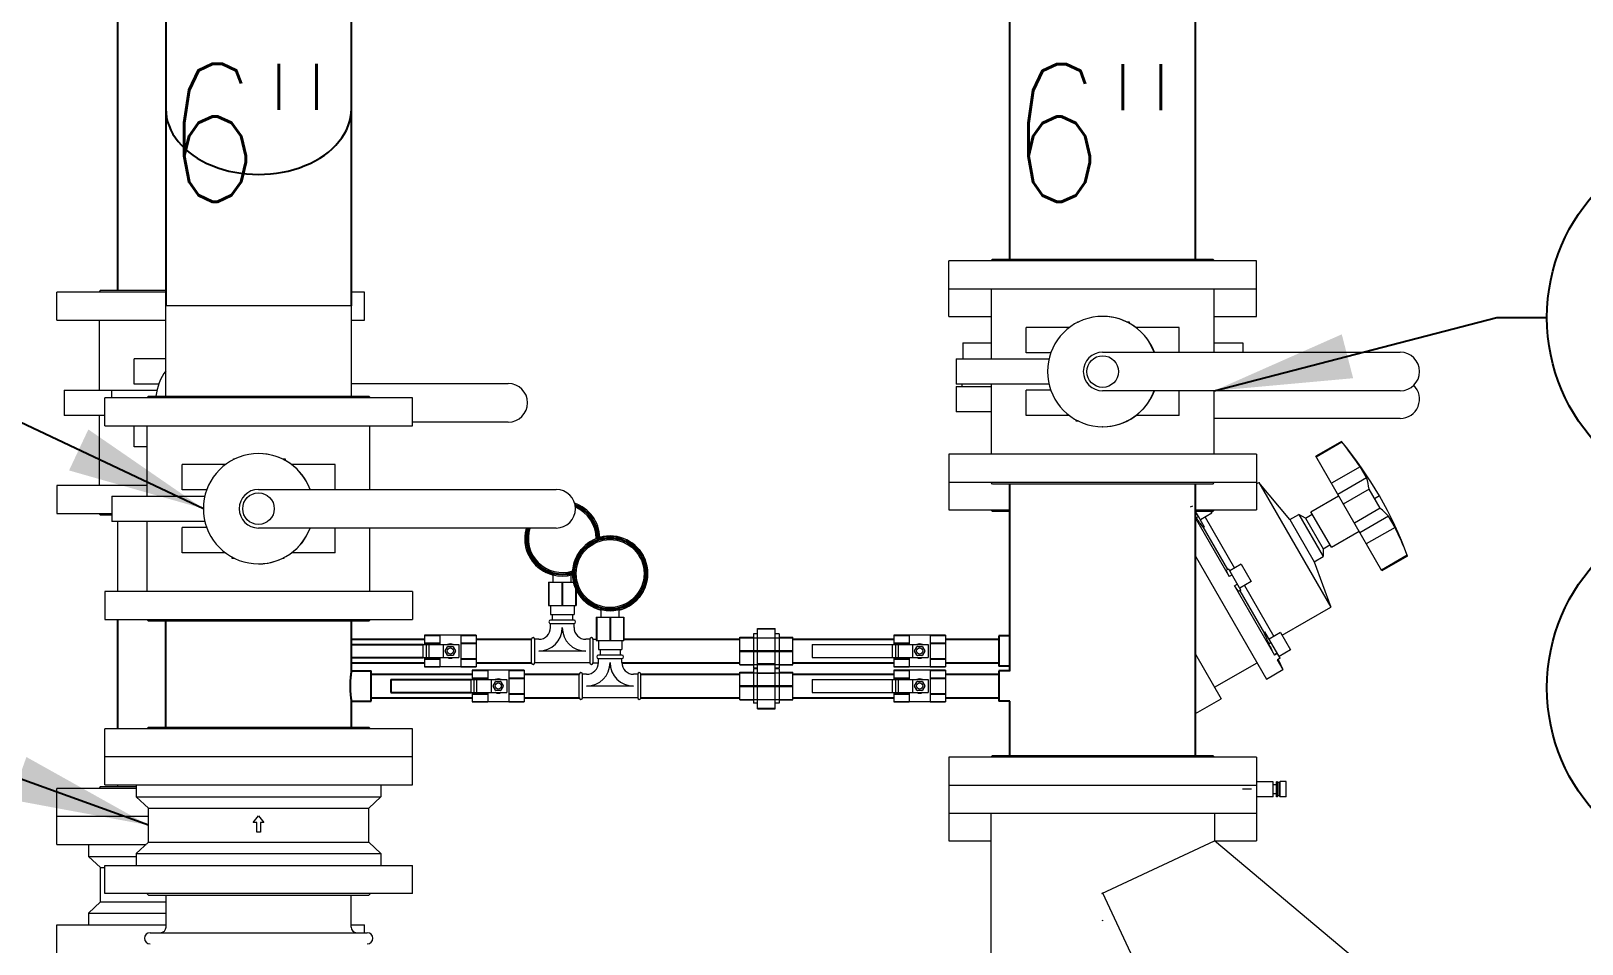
# Model space of a CAD drawing. Header units: millimetres. Extents: x -312439 to 477422, y -331570 to 212570.
# Drawn here: x 341289 to 342696, y 122388 to 123215 of the extents above; entities that cross this region are included whole.
import ezdxf

# ---------------------------------------------------------------- set-up
doc = ezdxf.new("R2010")
doc.units = ezdxf.units.MM
doc.layers.add('ARCONDTEXTO', color=4, linetype='Continuous')
doc.layers.add('TEXTO FORMATO', color=4, linetype='Continuous')
doc.styles.add('ROMAND', font='ROMAND.SHX')
doc.styles.add('ROMANS', font='romans.shx', dxfattribs={"height": 187.5})
doc.dimstyles.new('1-50 (MILIMETRO)', dxfattribs={"dimscale": 0, "dimtxt": 125, "dimasz": 125, "dimexe": 100, "dimexo": 100, "dimgap": 50, "dimtad": 0, "dimdec": 0, "dimzin": 0, "dimdsep": 46, "dimtxsty": 'ROMAND', "dimcen": -390, "dimclrd": 1, "dimclre": 1, "dimclrt": 3, "dimadec": 0, "dimazin": 0, "dimtfac": 1, "dimtdec": 0, "dimtix": 1, "dimtmove": 2, "dimatfit": 2, "dimfxl": 1, "dimtvp": 1, "dimtolj": 1, "dimtzin": 0, "dimarcsym": 0})

msp = doc.modelspace()

# ---------------------------------------------------------------- linework, layer by layer
at = {"color": 5, "linetype": 'Continuous', "extrusion": (0, 1, 0)}
for p, q in [((342176.817, 123008.478, 0), (342176.817, 123553.375, 0)), ((342345.117, 123008.478, 0), (342345.117, 123553.375, 0)), ((341367.667, 122980.128, 0), (341367.667, 123465.323, 0)), ((341411.067, 123300.168, 0), (341411.067, 122966.155, 0)), ((341579.367, 122966.155, 0), (341579.367, 123300.168, 0)), ((342176.817, 122634.969, 0), (342176.817, 122804.478, 0)), ((342345.117, 122558.478, 0), (342345.117, 122804.478, 0)), ((341367.667, 122582.528, 0), (341367.667, 122681.728, 0)), ((341411.067, 122584.128, 0), (341411.067, 122680.128, 0)), ((341579.367, 122634.995, 0), (341579.367, 122680.128, 0)), ((341579.367, 122663.708, 0), (341645.689, 122663.708, 0)), ((341579.367, 122658.958, 0), (341644.64, 122658.958, 0)), ((341692.689, 122663.708, 0), (341742.689, 122663.708, 0)), ((341826.589, 122663.708, 0), (341931.759, 122663.708, 0)), ((341979.759, 122663.708, 0), (342071.381, 122663.708, 0)), ((342118.381, 122663.708, 0), (342166.684, 122663.708, 0)), ((342166.684, 122666.726, 0), (342166.684, 122639.39, 0)), ((342176.817, 122666.726, 0), (342166.684, 122666.726, 0)), ((341579.367, 122647.158, 0), (341644.64, 122647.158, 0)), ((341579.367, 122642.408, 0), (341645.689, 122642.408, 0)), ((341579.367, 122634.995, 0), (341597.468, 122634.995, 0)), ((341597.468, 122607.659, 0), (341597.468, 122634.995, 0)), ((341597.468, 122631.977, 0), (341689.089, 122631.977, 0)), ((341692.689, 122642.408, 0), (341742.689, 122642.408, 0)), ((341736.089, 122631.977, 0), (341786.089, 122631.977, 0)), ((341824.741, 122642.408, 0), (341931.759, 122642.408, 0)), ((341842.089, 122631.977, 0), (341931.759, 122631.977, 0)), ((341979.759, 122642.408, 0), (342071.381, 122642.408, 0)), ((341979.759, 122631.977, 0), (342071.381, 122631.977, 0)), ((342118.381, 122642.408, 0), (342166.684, 122642.408, 0)), ((342118.381, 122631.977, 0), (342166.684, 122631.977, 0)), ((342176.817, 122639.39, 0), (342166.684, 122639.39, 0)), ((342166.684, 122634.995, 0), (342166.684, 122607.659, 0)), ((342176.817, 122634.995, 0), (342166.684, 122634.995, 0)), ((341615.239, 122627.227, 0), (341615.239, 122615.427, 0)), ((341615.239, 122627.227, 0), (341688.04, 122627.227, 0)), ((341579.367, 122607.659, 0), (341597.468, 122607.659, 0)), ((341579.367, 122584.128, 0), (341579.367, 122607.659, 0)), ((341597.468, 122610.677, 0), (341689.089, 122610.677, 0)), ((341615.239, 122615.427, 0), (341688.04, 122615.427, 0)), ((341736.089, 122610.677, 0), (341786.089, 122610.677, 0)), ((341842.089, 122610.677, 0), (341931.759, 122610.677, 0)), ((341979.759, 122610.677, 0), (342071.381, 122610.677, 0)), ((342118.381, 122610.677, 0), (342166.684, 122610.677, 0)), ((342176.817, 122607.659, 0), (342166.684, 122607.659, 0)), ((342176.817, 122558.478, 0), (342176.817, 122607.685, 0))]:
    msp.add_line(p, q, dxfattribs=at)
at = {"color": 4, "linetype": 'Continuous', "lineweight": 0, "extrusion": (0, 1, 0)}
for p, q in [((342400.467, 123006.878, 0), (342121.467, 123006.878, 0)), ((342121.467, 122956.478, 0), (342121.467, 123006.878, 0)), ((342161.067, 123008.478, 0), (342159.467, 123006.878, 0)), ((342161.067, 123008.478, 0), (342360.867, 123008.478, 0)), ((342360.867, 123008.478, 0), (342362.467, 123006.878, 0)), ((342400.467, 122956.478, 0), (342400.467, 123006.878, 0)), ((341411.067, 122978.528, 0), (341312.317, 122978.528, 0)), ((341312.317, 122953.128, 0), (341312.317, 122978.528, 0)), ((341351.917, 122980.128, 0), (341350.317, 122978.528, 0)), ((341351.917, 122980.128, 0), (341411.067, 122980.128, 0)), ((341591.317, 122978.528, 0), (341579.367, 122978.528, 0)), ((341591.317, 122953.128, 0), (341591.317, 122978.528, 0)), ((342121.467, 122981.478, 0), (342400.467, 122981.478, 0)), ((342159.967, 122917.978, 0), (342159.967, 122981.478, 0)), ((342361.967, 122923.978, 0), (342361.967, 122981.478, 0)), ((341579.367, 122966.155, 0), (341411.067, 122966.155, 0)), ((341411.067, 122884.128, 0), (341411.067, 122966.155, 0)), ((341579.367, 122884.128, 0), (341579.367, 122966.155, 0)), ((342121.467, 122956.478, 0), (342159.967, 122956.478, 0)), ((342260.967, 122956.478, 0), (342260.866, 122956.478, 0)), ((342361.967, 122956.478, 0), (342400.467, 122956.478, 0)), ((341312.317, 122953.128, 0), (341411.067, 122953.128, 0)), ((341350.817, 122889.628, 0), (341350.817, 122953.128, 0)), ((341579.367, 122953.128, 0), (341591.317, 122953.128, 0)), ((342230.867, 122946.478, 0), (342191.513, 122946.478, 0)), ((342191.513, 122923.478, 0), (342191.513, 122946.478, 0)), ((342238.162, 122951.026, 0), (342238.162, 122951.591, 0)), ((342238.162, 122951.591, 0), (342239.306, 122951.591, 0)), ((342282.527, 122951.591, 0), (342285.037, 122951.591, 0)), ((342285.037, 122951.591, 0), (342285.037, 122950.303, 0)), ((342330.422, 122946.478, 0), (342290.966, 122946.478, 0)), ((342330.422, 122923.978, 0), (342330.422, 122946.478, 0)), ((342133.967, 122932.371, 0), (342159.967, 122932.371, 0)), ((342133.967, 122932.371, 0), (342133.967, 122917.978, 0)), ((342361.967, 122932.371, 0), (342387.967, 122932.371, 0)), ((342387.967, 122932.371, 0), (342387.967, 122923.978, 0)), ((341411.067, 122918.128, 0), (341382.363, 122918.128, 0)), ((341382.363, 122895.128, 0), (341382.363, 122918.128, 0)), ((342127.967, 122917.978, 0), (342212.208, 122917.978, 0)), ((342127.967, 122917.978, 0), (342127.967, 122894.978, 0)), ((342213.846, 122923.478, 0), (342191.513, 122923.478, 0)), ((342260.866, 122923.978, 0), (342530.866, 122923.978, 0)), ((341318.817, 122889.628, 0), (341403.058, 122889.628, 0)), ((341318.817, 122889.628, 0), (341318.817, 122866.628, 0)), ((341361.928, 122882.528, 0), (341361.928, 122889.628, 0)), ((341404.696, 122895.128, 0), (341382.363, 122895.128, 0)), ((341395.317, 122884.128, 0), (341393.717, 122882.528, 0)), ((341395.317, 122884.128, 0), (341595.117, 122884.128, 0)), ((341579.367, 122895.628, 0), (341721.716, 122895.628, 0)), ((341595.117, 122884.128, 0), (341596.717, 122882.528, 0)), ((342212.208, 122894.978, 0), (342127.967, 122894.978, 0)), ((342127.967, 122892.978, 0), (342159.967, 122892.978, 0)), ((342127.967, 122892.978, 0), (342127.967, 122869.978, 0)), ((342133.467, 122892.978, 0), (342133.467, 122894.978, 0)), ((342159.967, 122831.478, 0), (342159.967, 122894.978, 0)), ((342213.846, 122889.478, 0), (342191.513, 122889.478, 0)), ((342191.513, 122866.478, 0), (342191.513, 122889.478, 0)), ((342530.866, 122888.978, 0), (342260.866, 122888.978, 0)), ((342330.422, 122866.478, 0), (342330.422, 122888.978, 0)), ((342361.967, 122831.478, 0), (342361.967, 122888.978, 0)), ((341634.717, 122882.528, 0), (341355.717, 122882.528, 0)), ((341355.717, 122857.128, 0), (341355.717, 122882.528, 0)), ((341634.717, 122857.128, 0), (341634.717, 122882.528, 0)), ((342159.967, 122869.978, 0), (342127.967, 122869.978, 0)), ((341355.717, 122866.628, 0), (341318.817, 122866.628, 0)), ((341350.817, 122803.128, 0), (341350.817, 122866.628, 0)), ((341355.717, 122857.128, 0), (341634.717, 122857.128, 0)), ((341382.363, 122838.128, 0), (341382.363, 122857.128, 0)), ((341394.217, 122793.628, 0), (341394.217, 122857.128, 0)), ((341596.217, 122799.628, 0), (341596.217, 122857.128, 0)), ((341721.716, 122860.628, 0), (341634.717, 122860.628, 0)), ((342230.867, 122866.478, 0), (342191.513, 122866.478, 0)), ((342236.898, 122861.365, 0), (342236.898, 122862.598, 0)), ((342239.306, 122861.365, 0), (342236.898, 122861.365, 0)), ((342260.967, 122856.478, 0), (342260.866, 122856.478, 0)), ((342283.773, 122861.365, 0), (342282.527, 122861.365, 0)), ((342283.773, 122861.982, 0), (342283.773, 122861.365, 0)), ((342330.422, 122866.478, 0), (342290.966, 122866.478, 0)), ((342530.866, 122863.978, 0), (342361.967, 122863.978, 0)), ((342477.581, 122843.115, 0), (342454.229, 122829.632, 0)), ((342478.001, 122842.388, 0), (342454.648, 122828.906, 0)), ((342478.001, 122842.388, 0), (342477.581, 122843.115, 0)), ((341394.217, 122838.128, 0), (341382.363, 122838.128, 0)), ((341495.217, 122832.128, 0), (341495.116, 122832.128, 0)), ((342400.467, 122831.478, 0), (342121.467, 122831.478, 0)), ((342121.467, 122831.478, 0), (342121.467, 122781.078, 0)), ((342400.467, 122831.478, 0), (342400.467, 122781.078, 0)), ((342514.229, 122725.709, 0), (342454.229, 122829.632, 0)), ((341465.117, 122822.128, 0), (341425.763, 122822.128, 0)), ((341425.763, 122799.128, 0), (341425.763, 122822.128, 0)), ((341472.412, 122826.676, 0), (341472.412, 122827.241, 0)), ((341472.412, 122827.241, 0), (341473.556, 122827.241, 0)), ((341516.777, 122827.241, 0), (341519.287, 122827.241, 0)), ((341519.287, 122827.241, 0), (341519.287, 122825.953, 0)), ((341564.672, 122822.128, 0), (341525.216, 122822.128, 0)), ((341564.672, 122799.628, 0), (341564.672, 122822.128, 0)), ((342494.38, 122820.172, 0), (342468.363, 122805.152, 0)), ((342500.254, 122809.998, 0), (342494.38, 122820.172, 0)), ((341394.217, 122803.128, 0), (341312.317, 122803.128, 0)), ((341312.317, 122803.128, 0), (341312.317, 122777.728, 0)), ((341495.116, 122799.628, 0), (341765.116, 122799.628, 0)), ((342121.467, 122806.078, 0), (342400.467, 122806.078, 0)), ((342161.067, 122804.478, 0), (342159.467, 122806.078, 0)), ((342360.867, 122804.478, 0), (342161.067, 122804.478, 0)), ((342360.867, 122804.478, 0), (342362.467, 122806.078, 0)), ((342400.467, 122804.771, 0), (342402.514, 122805.953, 0)), ((342402.514, 122805.953, 0), (342467.864, 122692.763, 0)), ((342430.744, 122772.31, 0), (342402.514, 122805.953, 0)), ((342500.254, 122809.998, 0), (342474.237, 122794.977, 0)), ((342502.581, 122799.814, 0), (342479.229, 122786.331, 0)), ((342512.581, 122782.493, 0), (342502.581, 122799.814, 0)), ((341362.217, 122793.628, 0), (341446.458, 122793.628, 0)), ((341362.217, 122793.628, 0), (341362.217, 122770.628, 0)), ((341448.096, 122799.128, 0), (341425.763, 122799.128, 0)), ((342449.864, 122779.192, 0), (342474.979, 122793.692, 0)), ((342511.942, 122793.671, 0), (342507.581, 122791.153, 0)), ((341312.317, 122777.728, 0), (341362.217, 122777.728, 0)), ((341351.917, 122776.128, 0), (341350.317, 122777.728, 0)), ((341362.217, 122776.128, 0), (341351.917, 122776.128, 0)), ((342121.467, 122781.078, 0), (342176.817, 122781.078, 0)), ((342161.067, 122779.478, 0), (342159.467, 122781.078, 0)), ((342176.817, 122779.478, 0), (342161.067, 122779.478, 0)), ((342342.265, 122784.559, 0), (342340.369, 122783.465, 0)), ((342345.117, 122781.078, 0), (342400.467, 122781.078, 0)), ((342360.867, 122779.478, 0), (342345.117, 122779.478, 0)), ((342345.117, 122773.619, 0), (342375.715, 122720.622, 0)), ((342347.765, 122775.033, 0), (342345.199, 122779.478, 0)), ((342347.765, 122775.033, 0), (342345.869, 122773.938, 0)), ((342353.401, 122765.271, 0), (342347.765, 122775.033, 0)), ((342359.907, 122778.002, 0), (342349.515, 122772.002, 0)), ((342353.845, 122774.502, 0), (342380.569, 122728.215, 0)), ((342359.055, 122779.478, 0), (342359.907, 122778.002, 0)), ((342360.867, 122779.478, 0), (342362.467, 122781.078, 0)), ((342430.744, 122772.31, 0), (342438.865, 122776.999, 0)), ((342430.744, 122772.31, 0), (342452.844, 122734.032, 0)), ((342438.865, 122776.999, 0), (342460.965, 122738.721, 0)), ((342444.965, 122773.477, 0), (342438.865, 122776.999, 0)), ((342444.965, 122773.477, 0), (342451.114, 122777.027, 0)), ((342444.965, 122773.477, 0), (342460.965, 122745.764, 0)), ((342468.364, 122747.149, 0), (342449.864, 122779.192, 0)), ((342512.581, 122782.493, 0), (342489.229, 122769.011, 0)), ((342520.237, 122775.386, 0), (342494.22, 122760.365, 0)), ((342526.111, 122765.211, 0), (342520.237, 122775.386, 0)), ((341446.458, 122770.628, 0), (341362.217, 122770.628, 0)), ((341367.667, 122707.128, 0), (341367.667, 122770.628, 0)), ((341394.217, 122707.128, 0), (341394.217, 122770.628, 0)), ((341448.096, 122765.128, 0), (341425.763, 122765.128, 0)), ((341425.763, 122742.128, 0), (341425.763, 122765.128, 0)), ((341765.116, 122764.628, 0), (341495.116, 122764.628, 0)), ((341564.672, 122742.128, 0), (341564.672, 122764.628, 0)), ((341596.217, 122707.128, 0), (341596.217, 122764.628, 0)), ((342351.883, 122765.573, 0), (342374.231, 122726.865, 0)), ((342468.364, 122747.149, 0), (342493.479, 122761.649, 0)), ((342526.111, 122765.211, 0), (342500.095, 122750.19, 0)), ((342460.965, 122745.764, 0), (342467.114, 122749.314, 0)), ((342460.965, 122745.764, 0), (342460.965, 122738.721, 0)), ((341465.117, 122742.128, 0), (341425.763, 122742.128, 0)), ((341471.148, 122737.015, 0), (341471.148, 122738.248, 0)), ((341473.556, 122737.015, 0), (341471.148, 122737.015, 0)), ((341495.217, 122732.128, 0), (341495.116, 122732.128, 0)), ((341518.023, 122737.015, 0), (341516.777, 122737.015, 0)), ((341518.023, 122737.632, 0), (341518.023, 122737.015, 0)), ((341564.672, 122742.128, 0), (341525.216, 122742.128, 0)), ((342345.117, 122739.219, 0), (342409.495, 122627.714, 0)), ((342386.631, 122731.715, 0), (342376.239, 122725.715, 0)), ((342386.631, 122731.715, 0), (342395.631, 122716.127, 0)), ((342452.844, 122734.032, 0), (342460.965, 122738.721, 0)), ((342452.844, 122734.032, 0), (342467.864, 122692.763, 0)), ((342537.161, 122739.919, 0), (342513.809, 122726.436, 0)), ((342537.581, 122739.192, 0), (342514.229, 122725.709, 0)), ((342537.581, 122739.192, 0), (342537.161, 122739.919, 0)), ((341758.189, 122715.493, 0), (341780.943, 122715.493, 0)), ((341758.189, 122715.493, 0), (341758.189, 122694.493, 0)), ((341758.55, 122715.493, 0), (341758.55, 122694.493, 0)), ((341762.516, 122715.493, 0), (341762.516, 122723.615, 0)), ((341770.328, 122715.493, 0), (341770.328, 122694.493, 0)), ((341771.05, 122715.493, 0), (341771.05, 122694.493, 0)), ((341778.863, 122715.493, 0), (341778.863, 122723.615, 0)), ((341782.828, 122715.493, 0), (341782.828, 122694.493, 0)), ((342375.239, 122727.447, 0), (342373.343, 122726.353, 0)), ((342386.239, 122708.395, 0), (342375.239, 122727.447, 0)), ((342378.313, 122722.122, 0), (342375.715, 122720.622, 0)), ((342395.631, 122716.127, 0), (342385.239, 122710.127, 0)), ((341634.717, 122707.128, 0), (341355.717, 122707.128, 0)), ((341355.717, 122707.128, 0), (341355.717, 122681.728, 0)), ((341634.717, 122707.128, 0), (341634.717, 122681.728, 0)), ((341783.189, 122709.007, 0), (341783.189, 122694.493, 0)), ((342383.164, 122713.72, 0), (342380.566, 122712.22, 0)), ((342380.566, 122712.22, 0), (342416.927, 122649.242, 0)), ((342386.239, 122708.395, 0), (342384.343, 122707.3, 0)), ((342385.231, 122707.813, 0), (342407.579, 122669.105, 0)), ((342389.569, 122712.627, 0), (342416.292, 122666.34, 0)), ((341758.189, 122694.493, 0), (341783.189, 122694.493, 0)), ((341760.039, 122694.493, 0), (341760.039, 122686.249, 0)), ((341781.339, 122694.493, 0), (341781.339, 122686.249, 0)), ((341805.916, 122683.762, 0), (341805.916, 122691.884, 0)), ((341822.263, 122683.762, 0), (341822.263, 122691.884, 0)), ((342423.806, 122667.326, 0), (342467.864, 122692.763, 0)), ((341355.717, 122681.728, 0), (341634.717, 122681.728, 0)), ((341395.317, 122680.128, 0), (341393.717, 122681.728, 0)), ((341595.117, 122680.128, 0), (341395.317, 122680.128, 0)), ((341595.117, 122680.128, 0), (341596.717, 122681.728, 0)), ((341760.039, 122686.249, 0), (341781.339, 122686.249, 0)), ((341781.339, 122681.058, 0), (341760.039, 122681.058, 0)), ((341760.039, 122678.058, 0), (341781.339, 122678.058, 0)), ((341760.039, 122674.358, 0), (341760.039, 122678.058, 0)), ((341761.539, 122686.249, 0), (341761.539, 122681.058, 0)), ((341779.839, 122686.249, 0), (341779.839, 122681.058, 0)), ((341781.339, 122674.358, 0), (341781.339, 122678.058, 0)), ((341801.589, 122683.762, 0), (341826.589, 122683.762, 0)), ((341801.589, 122683.762, 0), (341801.589, 122662.762, 0)), ((341801.95, 122683.762, 0), (341801.95, 122662.762, 0)), ((341813.728, 122683.762, 0), (341813.728, 122662.762, 0)), ((341814.45, 122683.762, 0), (341814.45, 122662.762, 0)), ((341826.228, 122683.762, 0), (341826.228, 122662.762, 0)), ((341826.589, 122683.762, 0), (341826.589, 122662.762, 0)), ((341947.759, 122673.558, 0), (341963.759, 122673.558, 0)), ((341947.759, 122600.827, 0), (341947.759, 122673.558, 0)), ((341947.759, 122673.104, 0), (341963.759, 122673.104, 0)), ((341963.759, 122600.827, 0), (341963.759, 122673.558, 0)), ((341644.64, 122658.958, 0), (341676.882, 122658.958, 0)), ((341644.64, 122647.158, 0), (341644.64, 122658.958, 0)), ((341645.689, 122667.38, 0), (341645.689, 122658.958, 0)), ((341692.689, 122667.38, 0), (341645.689, 122667.38, 0)), ((341645.689, 122667.283, 0), (341659.689, 122667.283, 0)), ((341645.689, 122660.483, 0), (341659.689, 122660.483, 0)), ((341645.689, 122659.858, 0), (341659.689, 122659.858, 0)), ((341647.495, 122647.158, 0), (341647.495, 122658.958, 0)), ((341649.581, 122658.958, 0), (341649.581, 122647.158, 0)), ((341659.689, 122667.38, 0), (341659.689, 122658.958, 0)), ((341662.692, 122658.958, 0), (341662.692, 122647.158, 0)), ((341676.882, 122658.958, 0), (341676.882, 122647.158, 0)), ((341678.689, 122667.38, 0), (341678.689, 122638.736, 0)), ((341678.689, 122667.283, 0), (341692.689, 122667.283, 0)), ((341678.689, 122660.483, 0), (341692.689, 122660.483, 0)), ((341678.689, 122659.858, 0), (341692.689, 122659.858, 0)), ((341692.689, 122667.38, 0), (341692.689, 122638.736, 0)), ((341742.689, 122642.408, 0), (341742.689, 122663.708, 0)), ((341745.689, 122642.408, 0), (341745.689, 122663.708, 0)), ((341749.389, 122663.708, 0), (341745.689, 122663.708, 0)), ((341795.689, 122663.708, 0), (341791.989, 122663.708, 0)), ((341795.689, 122663.708, 0), (341795.689, 122642.408, 0)), ((341798.689, 122642.408, 0), (341798.689, 122663.708, 0)), ((341798.689, 122663.708, 0), (341801.589, 122663.708, 0)), ((341801.589, 122662.762, 0), (341826.589, 122662.762, 0)), ((341803.439, 122662.762, 0), (341803.439, 122654.518, 0)), ((341824.739, 122662.762, 0), (341824.739, 122654.518, 0)), ((341931.759, 122640.558, 0), (341931.759, 122665.558, 0)), ((341931.759, 122665.558, 0), (341944.129, 122665.558, 0)), ((341931.759, 122665.197, 0), (341979.759, 122665.197, 0)), ((341944.129, 122668.581, 0), (341944.129, 122637.534, 0)), ((341947.759, 122668.581, 0), (341944.129, 122668.581, 0)), ((341967.39, 122668.581, 0), (341963.759, 122668.581, 0)), ((341967.39, 122668.581, 0), (341967.39, 122637.534, 0)), ((341967.39, 122665.558, 0), (341979.759, 122665.558, 0)), ((341979.759, 122640.558, 0), (341979.759, 122665.558, 0)), ((341997.531, 122658.958, 0), (341997.531, 122647.158, 0)), ((341997.531, 122658.958, 0), (342102.574, 122658.958, 0)), ((342070.332, 122647.158, 0), (342070.332, 122658.958, 0)), ((342071.381, 122667.38, 0), (342071.381, 122658.958, 0)), ((342118.381, 122667.38, 0), (342071.381, 122667.38, 0)), ((342071.381, 122667.283, 0), (342085.381, 122667.283, 0)), ((342071.381, 122660.483, 0), (342085.381, 122660.483, 0)), ((342071.381, 122659.858, 0), (342085.381, 122659.858, 0)), ((342073.187, 122647.158, 0), (342073.187, 122658.958, 0)), ((342075.273, 122658.958, 0), (342075.273, 122647.158, 0)), ((342085.381, 122667.38, 0), (342085.381, 122658.958, 0)), ((342088.383, 122658.958, 0), (342088.383, 122647.158, 0)), ((342102.574, 122658.958, 0), (342102.574, 122647.158, 0)), ((342104.381, 122667.38, 0), (342104.381, 122638.736, 0)), ((342104.381, 122667.283, 0), (342118.381, 122667.283, 0)), ((342104.381, 122660.483, 0), (342118.381, 122660.483, 0)), ((342104.381, 122659.858, 0), (342118.381, 122659.858, 0)), ((342118.381, 122667.38, 0), (342118.381, 122638.736, 0)), ((342421.95, 122646.541, 0), (342408.076, 122670.571, 0)), ((342413.712, 122660.809, 0), (342411.817, 122659.715, 0)), ((342422.355, 122669.84, 0), (342411.962, 122663.84, 0)), ((342422.355, 122669.84, 0), (342431.355, 122654.252, 0)), ((341644.64, 122647.158, 0), (341676.882, 122647.158, 0)), ((341645.689, 122647.158, 0), (341645.689, 122638.736, 0)), ((341645.689, 122646.258, 0), (341659.689, 122646.258, 0)), ((341645.689, 122645.632, 0), (341659.689, 122645.632, 0)), ((341659.689, 122647.158, 0), (341659.689, 122638.736, 0)), ((341664.607, 122653.293, 0), (341666.695, 122656.908, 0)), ((341666.695, 122649.207, 0), (341664.607, 122652.823, 0)), ((341667.102, 122657.143, 0), (341671.277, 122657.143, 0)), ((341671.277, 122648.972, 0), (341667.102, 122648.972, 0)), ((341671.684, 122656.908, 0), (341673.771, 122653.293, 0)), ((341673.771, 122652.823, 0), (341671.684, 122649.207, 0)), ((341678.689, 122646.258, 0), (341692.689, 122646.258, 0)), ((341678.689, 122645.632, 0), (341692.689, 122645.632, 0)), ((341791.989, 122653.058, 0), (341749.389, 122653.058, 0)), ((341803.439, 122654.518, 0), (341824.739, 122654.518, 0)), ((341824.739, 122649.327, 0), (341803.439, 122649.327, 0)), ((341803.439, 122646.327, 0), (341824.739, 122646.327, 0)), ((341803.439, 122642.627, 0), (341803.439, 122646.327, 0)), ((341804.939, 122654.518, 0), (341804.939, 122649.327, 0)), ((341823.239, 122654.518, 0), (341823.239, 122649.327, 0)), ((341824.739, 122642.627, 0), (341824.739, 122646.327, 0)), ((341931.759, 122653.419, 0), (341979.759, 122653.419, 0)), ((341931.759, 122652.697, 0), (341979.759, 122652.697, 0)), ((341947.759, 122653.512, 0), (341963.759, 122653.512, 0)), ((341947.759, 122652.604, 0), (341963.759, 122652.604, 0)), ((341997.531, 122647.158, 0), (342102.574, 122647.158, 0)), ((342071.381, 122647.158, 0), (342071.381, 122638.736, 0)), ((342071.381, 122646.258, 0), (342085.381, 122646.258, 0)), ((342071.381, 122645.632, 0), (342085.381, 122645.632, 0)), ((342085.381, 122647.158, 0), (342085.381, 122638.736, 0)), ((342090.299, 122653.293, 0), (342092.386, 122656.908, 0)), ((342092.386, 122649.207, 0), (342090.299, 122652.823, 0)), ((342092.793, 122657.143, 0), (342096.968, 122657.143, 0)), ((342096.968, 122648.972, 0), (342092.793, 122648.972, 0)), ((342097.375, 122656.908, 0), (342099.463, 122653.293, 0)), ((342099.463, 122652.823, 0), (342097.375, 122649.207, 0)), ((342104.381, 122646.258, 0), (342118.381, 122646.258, 0)), ((342104.381, 122645.632, 0), (342118.381, 122645.632, 0)), ((342345.117, 122650.219, 0), (342368.457, 122609.794, 0)), ((342419.525, 122650.742, 0), (342416.927, 122649.242, 0)), ((342419.212, 122651.283, 0), (342417.317, 122650.188, 0)), ((342421.95, 122646.541, 0), (342419.352, 122645.041, 0)), ((342419.352, 122645.041, 0), (342424.391, 122636.314, 0)), ((342421.962, 122646.52, 0), (342419.388, 122645.033, 0)), ((342420.126, 122645.459, 0), (342424.391, 122636.314, 0)), ((342431.355, 122654.252, 0), (342420.962, 122648.252, 0)), ((342421.962, 122646.52, 0), (342421.95, 122646.541, 0)), ((341645.689, 122638.833, 0), (341659.689, 122638.833, 0)), ((341692.689, 122638.736, 0), (341645.689, 122638.736, 0)), ((341678.689, 122638.833, 0), (341692.689, 122638.833, 0)), ((341689.089, 122635.649, 0), (341689.089, 122627.227, 0)), ((341736.089, 122635.649, 0), (341689.089, 122635.649, 0)), ((341689.089, 122635.552, 0), (341703.089, 122635.552, 0)), ((341703.089, 122635.649, 0), (341703.089, 122627.227, 0)), ((341722.089, 122635.649, 0), (341722.089, 122607.005, 0)), ((341722.089, 122635.552, 0), (341736.089, 122635.552, 0)), ((341736.089, 122635.649, 0), (341736.089, 122607.005, 0)), ((341795.689, 122642.408, 0), (341745.689, 122642.408, 0)), ((341786.089, 122610.677, 0), (341786.089, 122631.977, 0)), ((341789.089, 122610.677, 0), (341789.089, 122631.977, 0)), ((341792.789, 122631.977, 0), (341789.089, 122631.977, 0)), ((341798.689, 122642.408, 0), (341803.437, 122642.408, 0)), ((341839.089, 122631.977, 0), (341835.389, 122631.977, 0)), ((341839.089, 122631.977, 0), (341839.089, 122610.677, 0)), ((341842.089, 122610.677, 0), (341842.089, 122631.977, 0)), ((341931.759, 122640.919, 0), (341979.759, 122640.919, 0)), ((341931.759, 122640.558, 0), (341944.129, 122640.558, 0)), ((341931.759, 122608.827, 0), (341931.759, 122633.827, 0)), ((341931.759, 122633.827, 0), (341944.129, 122633.827, 0)), ((341931.759, 122633.466, 0), (341979.759, 122633.466, 0)), ((341947.759, 122637.534, 0), (341944.129, 122637.534, 0)), ((341944.129, 122636.851, 0), (341944.129, 122605.804, 0)), ((341947.759, 122636.851, 0), (341944.129, 122636.851, 0)), ((341947.759, 122641.827, 0), (341963.759, 122641.827, 0)), ((341947.759, 122641.373, 0), (341963.759, 122641.373, 0)), ((341947.759, 122633.012, 0), (341963.759, 122633.012, 0)), ((341967.39, 122637.534, 0), (341963.759, 122637.534, 0)), ((341967.39, 122636.851, 0), (341963.759, 122636.851, 0)), ((341967.39, 122640.558, 0), (341979.759, 122640.558, 0)), ((341967.39, 122636.851, 0), (341967.39, 122605.804, 0)), ((341967.39, 122633.827, 0), (341979.759, 122633.827, 0)), ((341979.759, 122608.827, 0), (341979.759, 122633.827, 0)), ((342071.381, 122638.833, 0), (342085.381, 122638.833, 0)), ((342118.381, 122638.736, 0), (342071.381, 122638.736, 0)), ((342071.381, 122635.649, 0), (342071.381, 122627.227, 0)), ((342118.381, 122635.649, 0), (342071.381, 122635.649, 0)), ((342071.381, 122635.552, 0), (342085.381, 122635.552, 0)), ((342085.381, 122635.649, 0), (342085.381, 122627.227, 0)), ((342104.381, 122638.833, 0), (342118.381, 122638.833, 0)), ((342104.381, 122635.649, 0), (342104.381, 122607.005, 0)), ((342104.381, 122635.552, 0), (342118.381, 122635.552, 0)), ((342118.381, 122635.649, 0), (342118.381, 122607.005, 0)), ((342362.457, 122620.186, 0), (342400.995, 122642.436, 0)), ((342409.495, 122627.714, 0), (342424.391, 122636.314, 0)), ((341688.04, 122627.227, 0), (341720.282, 122627.227, 0)), ((341688.04, 122615.427, 0), (341688.04, 122627.227, 0)), ((341689.089, 122628.753, 0), (341703.089, 122628.753, 0)), ((341689.089, 122628.127, 0), (341703.089, 122628.127, 0)), ((341690.895, 122615.427, 0), (341690.895, 122627.227, 0)), ((341692.981, 122627.227, 0), (341692.981, 122615.427, 0)), ((341706.092, 122627.227, 0), (341706.092, 122615.427, 0)), ((341708.007, 122621.562, 0), (341710.095, 122625.178, 0)), ((341710.095, 122617.477, 0), (341708.007, 122621.092, 0)), ((341710.502, 122625.413, 0), (341714.677, 122625.413, 0)), ((341714.677, 122617.242, 0), (341710.502, 122617.242, 0)), ((341715.084, 122625.178, 0), (341717.171, 122621.562, 0)), ((341717.171, 122621.092, 0), (341715.084, 122617.477, 0)), ((341720.282, 122627.227, 0), (341720.282, 122615.427, 0)), ((341722.089, 122628.753, 0), (341736.089, 122628.753, 0)), ((341722.089, 122628.127, 0), (341736.089, 122628.127, 0)), ((341835.389, 122621.327, 0), (341792.789, 122621.327, 0)), ((341931.759, 122621.688, 0), (341979.759, 122621.688, 0)), ((341931.759, 122620.966, 0), (341979.759, 122620.966, 0)), ((341947.759, 122621.781, 0), (341963.759, 122621.781, 0)), ((341947.759, 122620.873, 0), (341963.759, 122620.873, 0)), ((341997.531, 122627.227, 0), (341997.531, 122615.427, 0)), ((341997.531, 122627.227, 0), (342102.574, 122627.227, 0)), ((342070.332, 122615.427, 0), (342070.332, 122627.227, 0)), ((342071.381, 122628.753, 0), (342085.381, 122628.753, 0)), ((342071.381, 122628.127, 0), (342085.381, 122628.127, 0)), ((342073.187, 122615.427, 0), (342073.187, 122627.227, 0)), ((342075.273, 122627.227, 0), (342075.273, 122615.427, 0)), ((342088.383, 122627.227, 0), (342088.383, 122615.427, 0)), ((342090.299, 122621.562, 0), (342092.386, 122625.178, 0)), ((342092.386, 122617.477, 0), (342090.299, 122621.092, 0)), ((342092.793, 122625.413, 0), (342096.968, 122625.413, 0)), ((342096.968, 122617.242, 0), (342092.793, 122617.242, 0)), ((342097.375, 122625.178, 0), (342099.463, 122621.562, 0)), ((342099.463, 122621.092, 0), (342097.375, 122617.477, 0)), ((342102.574, 122627.227, 0), (342102.574, 122615.427, 0)), ((342104.381, 122628.753, 0), (342118.381, 122628.753, 0)), ((342104.381, 122628.127, 0), (342118.381, 122628.127, 0)), ((341688.04, 122615.427, 0), (341720.282, 122615.427, 0)), ((341689.089, 122615.427, 0), (341689.089, 122607.005, 0)), ((341689.089, 122614.527, 0), (341703.089, 122614.527, 0)), ((341689.089, 122613.902, 0), (341703.089, 122613.902, 0)), ((341689.089, 122607.102, 0), (341703.089, 122607.102, 0)), ((341736.089, 122607.005, 0), (341689.089, 122607.005, 0)), ((341703.089, 122615.427, 0), (341703.089, 122607.005, 0)), ((341722.089, 122614.527, 0), (341736.089, 122614.527, 0)), ((341722.089, 122613.902, 0), (341736.089, 122613.902, 0)), ((341722.089, 122607.102, 0), (341736.089, 122607.102, 0)), ((341839.089, 122610.677, 0), (341789.089, 122610.677, 0)), ((341931.759, 122609.188, 0), (341979.759, 122609.188, 0)), ((341931.759, 122608.827, 0), (341944.129, 122608.827, 0)), ((341947.759, 122605.804, 0), (341944.129, 122605.804, 0)), ((341967.39, 122605.804, 0), (341963.759, 122605.804, 0)), ((341967.39, 122608.827, 0), (341979.759, 122608.827, 0)), ((341997.531, 122615.427, 0), (342102.574, 122615.427, 0)), ((342071.381, 122615.427, 0), (342071.381, 122607.005, 0)), ((342071.381, 122614.527, 0), (342085.381, 122614.527, 0)), ((342071.381, 122613.902, 0), (342085.381, 122613.902, 0)), ((342071.381, 122607.102, 0), (342085.381, 122607.102, 0)), ((342118.381, 122607.005, 0), (342071.381, 122607.005, 0)), ((342085.381, 122615.427, 0), (342085.381, 122607.005, 0)), ((342104.381, 122614.527, 0), (342118.381, 122614.527, 0)), ((342104.381, 122613.902, 0), (342118.381, 122613.902, 0)), ((342104.381, 122607.102, 0), (342118.381, 122607.102, 0)), ((342345.117, 122596.319, 0), (342368.457, 122609.794, 0)), ((341947.759, 122601.281, 0), (341963.759, 122601.281, 0)), ((341947.759, 122600.827, 0), (341963.759, 122600.827, 0)), ((341634.717, 122582.528, 0), (341355.717, 122582.528, 0)), ((341355.717, 122531.728, 0), (341355.717, 122582.528, 0)), ((341395.317, 122584.128, 0), (341393.717, 122582.528, 0)), ((341395.317, 122584.128, 0), (341595.117, 122584.128, 0)), ((341595.117, 122584.128, 0), (341596.717, 122582.528, 0)), ((341634.717, 122531.728, 0), (341634.717, 122582.528, 0)), ((341634.717, 122557.128, 0), (341355.717, 122557.128, 0)), ((342400.467, 122556.878, 0), (342121.467, 122556.878, 0)), ((342121.467, 122556.878, 0), (342121.467, 122481.078, 0)), ((342161.067, 122558.478, 0), (342159.467, 122556.878, 0)), ((342161.067, 122558.478, 0), (342360.867, 122558.478, 0)), ((342360.867, 122558.478, 0), (342362.467, 122556.878, 0)), ((342400.467, 122556.878, 0), (342400.467, 122481.078, 0)), ((342415.467, 122534.621, 0), (342400.467, 122534.621, 0)), ((342415.467, 122520.921, 0), (342415.467, 122534.621, 0)), ((342419.467, 122534.521, 0), (342418.467, 122534.521, 0)), ((342418.467, 122521.021, 0), (342418.467, 122534.521, 0)), ((342419.467, 122521.021, 0), (342419.467, 122534.521, 0)), ((342420.967, 122533.771, 0), (342419.467, 122533.771, 0)), ((342420.967, 122533.771, 0), (342421.867, 122534.671, 0)), ((342420.967, 122521.771, 0), (342420.967, 122533.771, 0)), ((342421.867, 122520.871, 0), (342421.867, 122534.671, 0)), ((342427.467, 122534.671, 0), (342421.867, 122534.671, 0)), ((342427.467, 122520.871, 0), (342427.467, 122534.671, 0)), ((341384.217, 122528.528, 0), (341312.317, 122528.528, 0)), ((341312.317, 122477.728, 0), (341312.317, 122528.528, 0)), ((341351.917, 122530.128, 0), (341350.317, 122528.528, 0)), ((341351.917, 122530.128, 0), (341384.217, 122530.128, 0)), ((341355.717, 122531.728, 0), (341634.717, 122531.728, 0)), ((341367.667, 122530.128, 0), (341367.667, 122531.728, 0)), ((341384.217, 122531.728, 0), (341384.217, 122520.915, 0)), ((341384.217, 122520.915, 0), (341606.217, 122520.915, 0)), ((341395.217, 122510.755, 0), (341384.217, 122520.915, 0)), ((341595.217, 122510.755, 0), (341606.217, 122520.915, 0)), ((341606.217, 122531.728, 0), (341606.217, 122520.915, 0)), ((342121.467, 122531.478, 0), (342400.467, 122531.478, 0)), ((342395.967, 122527.771, 0), (342387.803, 122527.771, 0)), ((342415.467, 122520.921, 0), (342400.467, 122520.921, 0)), ((342418.467, 122531.771, 0), (342415.467, 122531.771, 0)), ((342418.467, 122523.771, 0), (342415.467, 122523.771, 0)), ((342419.467, 122521.021, 0), (342418.467, 122521.021, 0)), ((342420.967, 122521.771, 0), (342419.467, 122521.771, 0)), ((342420.967, 122521.771, 0), (342421.867, 122520.871, 0)), ((342427.467, 122520.871, 0), (342421.867, 122520.871, 0)), ((341395.217, 122510.755, 0), (341595.217, 122510.755, 0)), ((341395.217, 122479.701, 0), (341395.217, 122510.755, 0)), ((341595.217, 122479.701, 0), (341595.217, 122510.755, 0)), ((342121.467, 122506.078, 0), (342400.467, 122506.078, 0)), ((342159.467, 122506.078, 0), (342159.467, 122350.027, 0)), ((342362.467, 122506.078, 0), (342362.467, 122481.004, 0)), ((341395.217, 122503.128, 0), (341312.317, 122503.128, 0)), ((341490.422, 122497.509, 0), (341495.217, 122503.797, 0)), ((341493.572, 122497.509, 0), (341490.422, 122497.509, 0)), ((341493.572, 122488.812, 0), (341493.572, 122497.509, 0)), ((341495.217, 122503.797, 0), (341500.013, 122497.509, 0)), ((341500.013, 122497.509, 0), (341496.863, 122497.509, 0)), ((341496.863, 122497.509, 0), (341496.863, 122488.812, 0)), ((341312.317, 122477.728, 0), (341393.082, 122477.728, 0)), ((341340.817, 122477.728, 0), (341340.817, 122466.915, 0)), ((341395.217, 122479.701, 0), (341384.217, 122469.541, 0)), ((341395.217, 122479.701, 0), (341595.217, 122479.701, 0)), ((341496.863, 122488.812, 0), (341493.572, 122488.812, 0)), ((341595.217, 122479.701, 0), (341606.217, 122469.541, 0)), ((342121.467, 122481.078, 0), (342159.467, 122481.078, 0)), ((342260.282, 122433.354, 0), (342362.467, 122481.004, 0)), ((342362.467, 122481.078, 0), (342400.467, 122481.078, 0)), ((342626.237, 122259.675, 0), (342362.467, 122481.004, 0)), ((341340.817, 122466.915, 0), (341384.217, 122466.915, 0)), ((341351.817, 122456.755, 0), (341340.817, 122466.915, 0)), ((341384.217, 122469.541, 0), (341606.217, 122469.541, 0)), ((341384.217, 122469.541, 0), (341384.217, 122458.728, 0)), ((341606.217, 122469.541, 0), (341606.217, 122458.728, 0)), ((341351.817, 122456.755, 0), (341355.717, 122456.755, 0)), ((341351.817, 122425.701, 0), (341351.817, 122456.755, 0)), ((341355.717, 122458.728, 0), (341634.717, 122458.728, 0)), ((341355.717, 122433.328, 0), (341355.717, 122458.728, 0)), ((341634.717, 122433.328, 0), (341634.717, 122458.728, 0)), ((342260.818, 122433.993, 0), (342260.282, 122433.354, 0)), ((342260.818, 122433.993, 0), (342362.467, 122216.006, 0)), ((341351.817, 122425.701, 0), (341340.817, 122415.541, 0)), ((341351.817, 122425.701, 0), (341411.217, 122425.701, 0)), ((341634.717, 122433.328, 0), (341355.717, 122433.328, 0)), ((341395.317, 122431.728, 0), (341393.717, 122433.328, 0)), ((341395.317, 122431.728, 0), (341595.117, 122431.728, 0)), ((341411.217, 122402.751, 0), (341411.217, 122431.728, 0)), ((341579.217, 122402.751, 0), (341579.217, 122431.728, 0)), ((341595.117, 122431.728, 0), (341596.717, 122433.328, 0)), ((341340.817, 122415.541, 0), (341411.217, 122415.541, 0)), ((341340.817, 122415.541, 0), (341340.817, 122404.728, 0)), ((342260.967, 122408.674, 0), (342260.282, 122408.354, 0)), ((342260.818, 122408.993, 0), (342260.967, 122408.674, 0)), ((341312.317, 122404.728, 0), (341411.217, 122404.728, 0)), ((341312.317, 122379.328, 0), (341312.317, 122404.728, 0)), ((341396.711, 122397.751, 0), (341593.724, 122397.751, 0)), ((341579.217, 122404.728, 0), (341591.317, 122404.728, 0)), ((341591.317, 122397.751, 0), (341591.317, 122404.728, 0))]:
    msp.add_line(p, q, dxfattribs=at)
at = {"color": 4, "linetype": 'Continuous', "lineweight": 0}
for centre, radius in [((342260.866, 122906.478, 0), 14.326), ((341495.116, 122782.128, 0), 14.326), ((341814.089, 122723.34, 0), 34.029), ((341814.089, 122723.34, 0), 32.926), ((341814.089, 122723.34, 0), 32.5), ((341814.089, 122723.34, 0), 31.899), ((341814.089, 122723.34, 0), 30.795), ((341669.189, 122653.058, 0), 2.801), ((342094.881, 122653.058, 0), 2.801), ((341712.589, 122621.327, 0), 2.801), ((342094.881, 122621.327, 0), 2.801)]:
    msp.add_circle(centre, radius, dxfattribs=at)
for centre, radius, start, end in [((342260.866, 122906.478, 0), 17.5, 90, 270), ((342530.866, 122906.478, 0), 17.5, 270, 90), ((341721.716, 122878.128, 0), 17.5, 270, 90), ((342530.866, 122881.478, 0), 17.5, 270, 45.584691), ((342200.172, 122613.671, 0), 360, 20.405932, 39.594077), ((341495.116, 122782.128, 0), 17.5, 90, 270), ((341765.116, 122782.128, 0), 17.5, 270, 90), ((341770.689, 122755.07, 0), 34.062, 1.719766, 70.875754), ((341770.689, 122755.07, 0), 34.029, 1.705692, 70.835346), ((341770.689, 122755.07, 0), 32.926, 1.181316, 69.536403), ((341770.689, 122755.07, 0), 32.5, 0.95015, 69.063691), ((341770.689, 122755.07, 0), 31.899, 0.593639, 68.421775), ((341770.689, 122755.07, 0), 30.795, 359.838916, 67.320427), ((341770.689, 122755.07, 0), 34.062, 163.704197, 256.115613), ((341770.689, 122755.07, 0), 34.029, 163.687992, 285.95166), ((341770.689, 122755.07, 0), 32.926, 163.125102, 286.476036), ((341770.689, 122755.07, 0), 32.5, 162.89738, 286.707221), ((341770.689, 122755.07, 0), 31.899, 162.564838, 287.063714), ((341770.689, 122755.07, 0), 30.795, 161.918765, 287.818437), ((341814.089, 122723.34, 0), 34.062, 283.884387, 256.115613), ((341770.689, 122755.07, 0), 34.062, 283.884387, 285.937586), ((341749.389, 122674.358, 0), 10.65, 270, 0), ((341749.389, 122674.358, 0), 21.3, 270, 0), ((341760.039, 122679.558, 0), 1.5, 90, 270), ((341791.989, 122674.358, 0), 21.3, 180, 270), ((341781.339, 122679.558, 0), 1.5, 270, 90), ((341791.989, 122674.358, 0), 10.65, 180, 270), ((341669.189, 122653.058, 0), 6.477, 65.641708, 114.358292), ((341744.189, 122663.708, 0), 1.5, 0, 180), ((341797.189, 122663.708, 0), 1.5, 0, 180), ((342094.881, 122653.058, 0), 6.477, 65.641708, 114.358292), ((341665.014, 122653.058, 0), 0.47, 150, 210), ((341669.189, 122653.058, 0), 6.477, 245.641708, 294.358292), ((341667.102, 122656.674, 0), 0.47, 90, 150), ((341667.102, 122649.442, 0), 0.47, 210, 270), ((341671.277, 122656.674, 0), 0.47, 30, 90), ((341671.277, 122649.442, 0), 0.47, 270, 330), ((341673.364, 122653.058, 0), 0.47, 330, 30), ((341803.439, 122647.827, 0), 1.5, 90, 270), ((341824.739, 122647.827, 0), 1.5, 270, 90), ((342090.706, 122653.058, 0), 0.47, 150, 210), ((342094.881, 122653.058, 0), 6.477, 245.641708, 294.358292), ((342092.793, 122656.674, 0), 0.47, 90, 150), ((342092.793, 122649.442, 0), 0.47, 210, 270), ((342096.968, 122656.674, 0), 0.47, 30, 90), ((342096.968, 122649.442, 0), 0.47, 270, 330), ((342099.056, 122653.058, 0), 0.47, 330, 30), ((341744.189, 122642.408, 0), 1.5, 180, 0), ((341787.589, 122631.977, 0), 1.5, 0, 180), ((341792.789, 122642.627, 0), 10.65, 270, 0), ((341792.789, 122642.627, 0), 21.3, 270, 0), ((341797.189, 122642.408, 0), 1.5, 180, 0), ((341835.389, 122642.627, 0), 21.3, 180, 270), ((341835.389, 122642.627, 0), 10.65, 180, 270), ((341840.589, 122631.977, 0), 1.5, 0, 180), ((341708.414, 122621.327, 0), 0.47, 150, 210), ((341712.589, 122621.327, 0), 6.477, 65.641708, 114.358292), ((341710.502, 122624.943, 0), 0.47, 90, 150), ((341710.502, 122617.711, 0), 0.47, 210, 270), ((341714.677, 122624.943, 0), 0.47, 30, 90), ((341714.677, 122617.711, 0), 0.47, 270, 330), ((341716.764, 122621.327, 0), 0.47, 330, 30), ((342090.706, 122621.327, 0), 0.47, 150, 210), ((342094.881, 122621.327, 0), 6.477, 65.641708, 114.358292), ((342092.793, 122624.943, 0), 0.47, 90, 150), ((342092.793, 122617.711, 0), 0.47, 210, 270), ((342096.968, 122624.943, 0), 0.47, 30, 90), ((342096.968, 122617.711, 0), 0.47, 270, 330), ((342099.056, 122621.327, 0), 0.47, 330, 30), ((341712.589, 122621.327, 0), 6.477, 245.641708, 294.358292), ((341787.589, 122610.677, 0), 1.5, 180, 0), ((341840.589, 122610.677, 0), 1.5, 180, 0), ((342094.881, 122621.327, 0), 6.477, 245.641708, 294.358292), ((341396.711, 122392.632, 0), 5.119, 90, 270), ((341406.217, 122402.751, 0), 5, 270, 0), ((341584.217, 122402.751, 0), 5, 180, 270), ((341593.724, 122392.632, 0), 5.119, 270, 90)]:
    msp.add_arc(centre, radius, start, end, dxfattribs=at)
at = {"color": 5, "linetype": 'Continuous'}
msp.add_ellipse((341495.217, 123144.664, 0), major_axis=(84.15, 0), ratio=0.70710678, start_param=3.14159265, end_param=6.28318531, dxfattribs=at)
at = {"color": 4, "linetype": 'Continuous', "lineweight": 0}
for centre, major_axis, ratio, start_param, end_param in [((342260.866, 122906.478, 0), (0, 50), 0.99996201, 5.06996008, 7.85398163), ((342260.967, 122906.478, 0), (0, -50), 0.99996201, 1.92836743, 3.14159265), ((341451.716, 122878.128, 0), (0, 50), 0.99996201, 0.94928157, 1.45050644), ((342260.866, 122906.478, 0), (0, 50), 0.99996201, 1.57079633, 4.35481788), ((342260.967, 122906.478, 0), (0, -50), 0.99996201, 0, 1.21322522), ((342195.105, 122622.448, 0), (-310.711, -179.389), 0.93969262, 3.20569733, 3.28752786), ((341495.116, 122782.128, 0), (0, 50), 0.99996201, 5.06996008, 7.85398163), ((341495.217, 122782.128, 0), (0, -50), 0.99996201, 1.92836743, 3.14159265), ((342186.25, 122637.785, 0), (310.711, 179.389), 0.34202014, 6.1372501, 6.21908063), ((341495.116, 122782.128, 0), (0, 50), 0.99996201, 1.57079633, 4.35481788), ((342214.094, 122589.557, 0), (-310.711, -179.389), 0.34202014, 3.20569733, 3.28752786), ((341495.217, 122782.128, 0), (0, -50), 0.99996201, 0, 1.21322522), ((342205.24, 122604.894, 0), (-310.711, -179.389), 0.93969262, 2.99565744, 3.07748797)]:
    msp.add_ellipse(centre, major_axis=major_axis, ratio=ratio, start_param=start_param, end_param=end_param, dxfattribs=at)
for points in [[(342345.869, 122773.938, 0), (342345.624, 122774.279, 0), (342345.374, 122774.631, 0), (342345.117, 122774.994, 0)], [(342351.883, 122765.573, 0), (342349.879, 122768.362, 0), (342347.874, 122771.15, 0), (342345.869, 122773.938, 0)], [(342353.401, 122765.271, 0), (342352.895, 122765.372, 0), (342352.389, 122765.472, 0), (342351.883, 122765.573, 0)], [(342407.579, 122669.105, 0), (342407.745, 122669.593, 0), (342407.911, 122670.082, 0), (342408.076, 122670.571, 0)], [(342411.817, 122659.715, 0), (342410.404, 122662.845, 0), (342408.992, 122665.975, 0), (342407.579, 122669.105, 0)], [(342419.388, 122645.033, 0), (342419.379, 122645.028, 0), (342419.367, 122645.031, 0), (342419.352, 122645.041, 0)]]:
    msp.add_open_spline(points, degree=3, dxfattribs=at)
for points, knots in [([(342375.715, 122720.622, 0), (342375.283, 122721.442, 0), (342374.901, 122722.193, 0), (342374.403, 122723.219, 0), (342374.249, 122723.545, 0), (342373.977, 122724.143, 0), (342373.856, 122724.417, 0), (342373.7, 122724.793, 0), (342373.652, 122724.912, 0), (342373.564, 122725.138, 0), (342373.525, 122725.245, 0), (342373.419, 122725.544, 0), (342373.366, 122725.714, 0), (342373.298, 122725.997, 0), (342373.281, 122726.11, 0), (342373.284, 122726.277, 0), (342373.304, 122726.33, 0), (342373.343, 122726.353, 0)], [0.0000002483, 0.0000002483, 0.0000002483, 0.0000002483, 0.0030541013, 0.0030541013, 0.0045810278, 0.0045810278, 0.0061079543, 0.0061079543, 0.0068714175, 0.0068714175, 0.0076348807, 0.0076348807, 0.0091618072, 0.0091618072, 0.0106887337, 0.0106887337, 0.0122156602, 0.0122156602, 0.0122156602, 0.0122156602]), ([(342384.343, 122707.3, 0), (342384.266, 122707.256, 0), (342384.121, 122707.335, 0), (342383.804, 122707.637, 0), (342383.681, 122707.77, 0), (342383.408, 122708.089, 0), (342383.257, 122708.276, 0), (342382.928, 122708.706, 0), (342382.749, 122708.95, 0), (342382.365, 122709.488, 0), (342382.163, 122709.779, 0), (342381.739, 122710.405, 0), (342381.518, 122710.739, 0), (342381.054, 122711.45, 0), (342380.813, 122711.828, 0), (342380.566, 122712.22, 0)], [0.0000001979, 0.0000001979, 0.0000001979, 0.0000001979, 0.003054238, 0.003054238, 0.0045812581, 0.0045812581, 0.0061082782, 0.0061082782, 0.0076352982, 0.0076352982, 0.0091623183, 0.0091623183, 0.0106893383, 0.0106893383, 0.0122163584, 0.0122163584, 0.0122163584, 0.0122163584]), ([(342416.927, 122649.242, 0), (342416.529, 122650.002, 0), (342416.109, 122650.818, 0), (342415.45, 122652.123, 0), (342415.224, 122652.574, 0), (342414.776, 122653.476, 0), (342414.552, 122653.93, 0), (342414.216, 122654.617, 0), (342414.105, 122654.846, 0), (342413.881, 122655.308, 0), (342413.769, 122655.54, 0), (342413.437, 122656.232, 0), (342413.22, 122656.686, 0), (342412.799, 122657.579, 0), (342412.593, 122658.019, 0), (342412.194, 122658.884, 0), (342412, 122659.308, 0), (342411.817, 122659.715, 0)], [0.0000002678, 0.0000002678, 0.0000002678, 0.0000002678, 0.0030546001, 0.0030546001, 0.0045817662, 0.0045817662, 0.0061089324, 0.0061089324, 0.0068725154, 0.0068725154, 0.0076360985, 0.0076360985, 0.0091632646, 0.0091632646, 0.0106904308, 0.0106904308, 0.0122175969, 0.0122175969, 0.0122175969, 0.0122175969])]:
    msp.add_open_spline(points, degree=3, knots=knots, dxfattribs=at)
at = {"color": 5, "linetype": 'Continuous'}
for points, knots in [([(341579.367, 122634.995, 0), (341579.367, 122634.995, 0), (341579.354, 122634.913, 0), (341579.299, 122634.566, 0), (341579.257, 122634.302, 0), (341579.152, 122633.604, 0), (341579.089, 122633.17, 0), (341578.953, 122632.167, 0), (341578.881, 122631.598, 0), (341578.74, 122630.386, 0), (341578.668, 122629.701, 0), (341578.531, 122628.21, 0), (341578.468, 122627.404, 0), (341578.362, 122625.72, 0), (341578.32, 122624.842, 0), (341578.264, 122623.076, 0), (341578.25, 122622.187, 0), (341578.25, 122621.327, 0)], [61.9011783, 61.9011783, 61.9011783, 61.9011783, 64.48036303, 64.48036303, 67.05954776, 67.05954776, 69.6387325, 69.6387325, 72.21791723, 72.21791723, 74.79716402, 74.79716402, 77.37641081, 77.37641081, 79.95565761, 79.95565761, 82.5349044, 82.5349044, 82.5349044, 82.5349044]), ([(341578.25, 122621.327, 0), (341578.25, 122620.467, 0), (341578.264, 122619.579, 0), (341578.32, 122617.812, 0), (341578.362, 122616.934, 0), (341578.468, 122615.251, 0), (341578.531, 122614.444, 0), (341578.668, 122612.953, 0), (341578.74, 122612.268, 0), (341578.881, 122611.056, 0), (341578.953, 122610.488, 0), (341579.089, 122609.485, 0), (341579.152, 122609.05, 0), (341579.257, 122608.352, 0), (341579.299, 122608.088, 0), (341579.354, 122607.741, 0), (341579.367, 122607.659, 0), (341579.367, 122607.659, 0)], [0, 0, 0, 0, 2.57924679, 2.57924679, 5.15849358, 5.15849358, 7.73774037, 7.73774037, 10.31698717, 10.31698717, 12.8961719, 12.8961719, 15.47535663, 15.47535663, 18.05454137, 18.05454137, 20.6337261, 20.6337261, 20.6337261, 20.6337261])]:
    msp.add_open_spline(points, degree=3, knots=knots, dxfattribs=at)
at = {"layer": 'TEXTO FORMATO', "color": 1}
for centre in [(342831.765, 122955.42), (342831.765, 122619.75)]:
    msp.add_circle(centre, 167.835, dxfattribs=at)

# ---------------------------------------------------------------- texts
at = {"layer": 'ARCONDTEXTO', "linetype": 'Continuous', "lineweight": -3, "style": 'ROMANS', "width": 0.8}
for p in [(341410.684, 123060.466, 0), (342176.469, 123060.2, 0)]:
    msp.add_text('6"', height=125, dxfattribs=at).set_placement(p)

# ---------------------------------------------------------------- leaders
at = {"layer": 'TEXTO FORMATO'}
for points in [[(341445.118, 122782.128), (341057.266, 122964.778), (341011.932, 122964.778)], [(342361.967, 122888.978), (342618.457, 122955.42), (342663.93, 122955.42)], [(341395.217, 122495.228), (341057.266, 122617.188), (341011.932, 122617.188)]]:
    msp.add_leader(points, dimstyle='1-50 (MILIMETRO)', override={"dimscale": 1}, dxfattribs=at)

doc.saveas('drawing.dxf')
